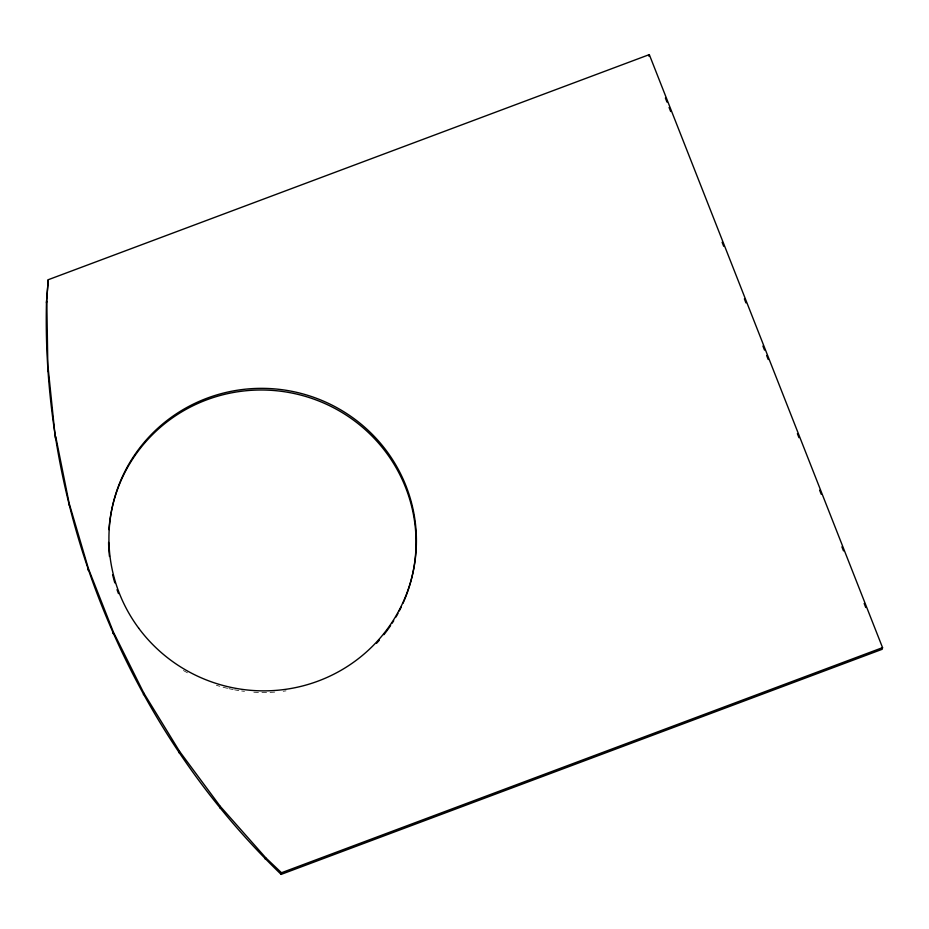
<?xml version="1.0" encoding="UTF-8"?>
<svg xmlns="http://www.w3.org/2000/svg" width="929" height="929" viewBox="0 0 929 929"><rect width="100%" height="100%" fill="white"/><g stroke="black" fill="none" stroke-linecap="round" stroke-linejoin="round"><path stroke-width="0.7" stroke-dasharray="4.64 3.48" d="M286.027 690.862A153.866 151.137 12.2 0 1 283.194 691.257M274.682 692.105A153.866 151.137 12.2 0 1 251.643 692.059M244.478 691.35A153.866 151.137 12.2 0 1 241.645 690.979M238.823 690.561A153.866 151.137 12.2 0 1 234.607 689.829M233.191 689.55A153.866 151.137 12.2 0 1 228.975 688.668M227.57 688.343A153.866 151.137 12.2 0 1 216.422 685.277M187.461 672.817A153.866 151.137 12.2 0 1 182.467 669.925"/><path stroke-width="1.39" d="M46.45 302.877L48.25 279.722L649.301 54.614L882.55 647.641L882.202 649.278L281.15 874.386C128.365 727.14 41.642 514.956 46.45 302.877L48.25 279.722M47.902 370.717L46.798 301.24M55.368 438.209L48.262 369.08M68.769 504.853L69.129 503.216L55.717 436.572M88.023 570.139L88.371 568.502L69.129 503.216M112.966 633.566L113.326 631.929L88.371 568.502M143.426 694.66L143.774 693.022L113.326 631.929M179.158 752.943L179.506 751.306L143.774 693.022M219.894 807.975L220.243 806.337L179.506 751.306M265.322 859.337L265.671 857.699L220.243 806.337M281.15 874.386L281.499 872.749L882.55 647.641M648.941 56.251L649.301 54.614M265.671 857.699L281.499 872.749M665.385 98.033L666.976 102.074M669.089 107.462L670.68 111.515M722.1 242.248L723.691 246.29M744.373 298.848L745.952 302.889M762.918 346.018L764.509 350.07M766.634 355.459L768.225 359.5M797.384 433.634L798.963 437.675M819.645 490.233L821.236 494.274M841.906 546.844L843.497 550.885M864.167 603.444L865.758 607.496M401.212 607.101A153.866 151.137 12.2 0 1 399.307 610.887M397.984 613.384A153.866 151.137 12.2 0 1 395.893 617.1M393.699 620.758A153.866 151.137 12.2 0 1 392.166 623.162M390.598 625.542A153.866 151.137 12.2 0 1 383.909 634.693M379.415 640.104A153.866 151.137 12.2 0 1 376.582 643.263M118.482 593.619A153.866 151.137 12.2 0 1 117.019 589.636M114.824 582.889A153.866 151.137 12.2 0 1 112.618 574.621M109.471 556.494A153.866 151.137 12.2 0 1 108.588 542.408M108.948 529.635A153.866 151.137 12.2 0 1 299.208 394.686A153.866 151.137 12.2 0 1 402.989 603.281M138.618 628.062A153.866 151.137 12.2 0 0 403.349 601.644A153.866 151.137 12.2 0 0 246.034 389.123A153.866 151.137 12.2 0 0 138.618 628.062"/></g></svg>
